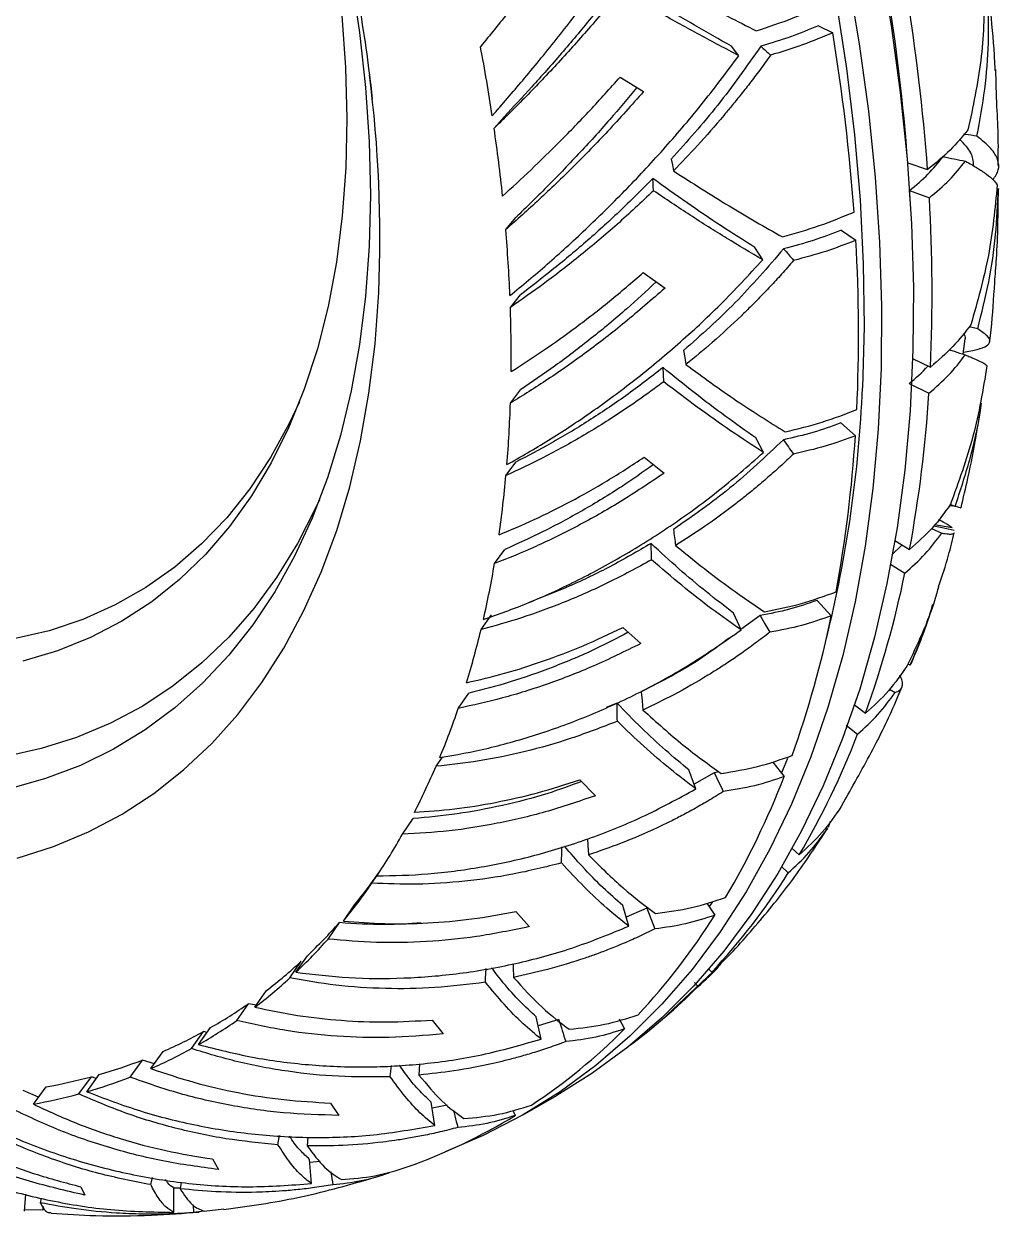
# Model space of a CAD drawing. Header units: millimetres. Extents: x 0 to 597, y 0 to 420.
# Drawn here: x 219.91 to 226.61, y 73.94 to 82.13 of the extents above; entities that cross this region are included whole.
import ezdxf

# ---------------------------------------------------------------- set-up
doc = ezdxf.new("R2010")
doc.units = ezdxf.units.MM

msp = doc.modelspace()

# ---------------------------------------------------------------- linework, layer by layer
at = {"color": 7, "linetype": 'Continuous', "lineweight": 25}
for p, q in [((225.3672, 82.1167), (225.4653, 82.0676)), ((224.8212, 81.9108), (224.7694, 81.9757)), ((224.0048, 81.7635), (224.1661, 81.6645)), ((226.5819, 81.809), (226.5808, 81.833)), ((226.5824, 81.809), (226.5831, 81.8169)), ((226.5831, 81.8169), (226.5881, 81.6277)), ((226.5881, 81.6277), (226.5905, 81.5893)), ((223.1265, 81.4975), (223.1969, 81.577)), ((223.1391, 81.4122), (223.2095, 81.4922)), ((225.9815, 81.1742), (226.1172, 81.1282)), ((225.997, 80.9238), (225.9938, 80.9834)), ((225.9938, 80.9834), (226.1296, 80.9346)), ((226.6049, 80.998), (226.6022, 80.9868)), ((223.2189, 80.7158), (223.2888, 80.7998)), ((225.5239, 80.7122), (225.6244, 80.6429)), ((224.9853, 80.5087), (224.9313, 80.592)), ((224.1636, 80.4202), (224.3133, 80.3145)), ((223.2506, 80.1815), (223.3203, 80.2686)), ((226.4616, 80.0343), (226.4029, 80.0487)), ((226.3629, 79.8599), (226.3764, 79.9646)), ((226.0148, 79.8301), (226.1367, 79.7716)), ((225.9906, 79.6587), (226.1265, 79.5909)), ((223.2513, 79.5242), (223.3209, 79.6152)), ((226.4853, 79.5102), (226.4875, 79.5242)), ((225.5208, 79.3875), (225.6212, 79.2992)), ((224.9902, 79.1849), (224.9362, 79.2854)), ((224.17, 79.1515), (224.3066, 79.042)), ((223.2205, 79.0259), (223.2903, 79.1198)), ((226.3073, 78.8145), (226.2777, 78.8248)), ((226.1445, 78.6613), (226.2143, 78.6312)), ((226.2861, 78.6661), (226.1658, 78.6872)), ((225.8934, 78.5809), (225.9937, 78.5188)), ((223.1419, 78.4207), (223.2122, 78.518)), ((225.8721, 78.4823), (225.9431, 78.5502)), ((225.8627, 78.4174), (225.9612, 78.3544)), ((225.3579, 78.1685), (225.4559, 78.0627)), ((223.0492, 77.9681), (223.1201, 78.0681)), ((224.8359, 77.965), (224.7839, 78.0816)), ((224.9666, 78.0643), (224.8344, 77.9684)), ((224.024, 77.9821), (224.1461, 77.8717)), ((226.0044, 77.739), (225.9968, 77.7224)), ((225.9968, 77.7224), (225.9806, 77.7297)), ((222.893, 77.4266), (222.9648, 77.5298)), ((225.8563, 77.5575), (225.8949, 77.5365)), ((223.9844, 77.4621), (223.9093, 77.4322)), ((225.6162, 77.4513), (225.6913, 77.3939)), ((225.5573, 77.3116), (225.637, 77.2491)), ((222.7403, 77.0285), (222.7836, 77.0915)), ((224.5253, 76.8729), (224.4774, 77.0038)), ((225.0527, 77.0602), (225.1317, 76.9574)), ((223.7282, 76.9348), (223.835, 76.8265)), ((224.6515, 76.9844), (224.5134, 76.9056)), ((224.6842, 76.9905), (224.6515, 76.9844)), ((225.5551, 76.812), (225.5243, 76.7532)), ((222.5095, 76.5614), (222.5834, 76.6696)), ((225.4244, 76.5928), (225.4315, 76.6038)), ((225.1873, 76.4629), (225.2352, 76.4191)), ((222.2996, 76.2255), (222.3334, 76.2752)), ((225.1144, 76.3396), (225.1602, 76.2967)), ((222.1031, 75.9643), (222.1795, 76.0759)), ((223.2886, 76.03), (223.3793, 75.9267)), ((224.0645, 75.9298), (224.0226, 76.073)), ((224.1874, 76.0535), (224.0463, 75.9922)), ((224.6009, 76.089), (224.6549, 76.005)), ((224.6397, 76.0971), (224.6175, 76.0643)), ((221.9986, 75.8418), (222.0756, 75.9542)), ((221.7775, 75.6137), (221.8557, 75.7274)), ((224.7805, 75.7588), (224.6343, 75.6132)), ((221.7357, 75.5748), (221.8142, 75.6887)), ((224.2878, 75.2827), (224.6831, 75.6543)), ((224.6139, 75.6353), (224.6343, 75.6132)), ((224.5161, 75.542), (224.54, 75.5156)), ((221.496, 75.3737), (221.5759, 75.4888)), ((221.3705, 75.2819), (221.4511, 75.3976)), ((221.5059, 75.3879), (221.4511, 75.3976)), ((222.7135, 75.2853), (222.7879, 75.1898)), ((223.4625, 75.1541), (223.4285, 75.3074)), ((223.5833, 75.2896), (223.4422, 75.2455)), ((223.9972, 75.2943), (224.0347, 75.2239)), ((221.0597, 75.0889), (221.1421, 75.2056)), ((221.1086, 75.1163), (221.1908, 75.2329)), ((221.167, 75.1992), (221.1421, 75.2056)), ((220.7814, 74.9519), (220.8655, 75.0694)), ((220.6374, 74.8926), (220.7222, 75.0105)), ((220.8052, 74.9851), (220.7222, 75.0105)), ((222.6255, 74.9837), (222.6227, 74.9075)), ((220.2847, 74.7773), (220.3716, 74.8959)), ((220.3398, 74.7927), (220.4264, 74.9112)), ((220.4057, 74.8828), (220.3716, 74.8959)), ((220.009, 74.755), (219.9031, 74.8006)), ((219.9732, 74.7071), (220.062, 74.8261)), ((222.0143, 74.7151), (222.0723, 74.6301)), ((222.731, 74.5608), (222.7066, 74.7219)), ((223.3508, 74.6414), (223.5693, 74.7675)), ((222.8164, 74.7006), (222.713, 74.6797)), ((223.2677, 74.6652), (223.2833, 74.6292)), ((221.6539, 74.4287), (221.6636, 74.4915)), ((221.86, 74.4807), (221.8544, 74.4201)), ((221.2046, 74.3306), (221.2464, 74.2585)), ((221.8842, 74.1615), (221.8708, 74.3278)), ((221.9428, 74.3127), (221.8726, 74.3056)), ((220.3, 74.1393), (220.3263, 74.0824)), ((220.7803, 74.1541), (220.7907, 74.2029)), ((220.9884, 74.1715), (220.9814, 74.1257)), ((219.9126, 73.9721), (219.9212, 74.0895)), ((220.0277, 74.0621), (220.0207, 74.03)), ((220.9386, 73.964), (220.9376, 74.1329)), ((220.9822, 74.1305), (220.9376, 74.1301)), ((220.0373, 73.9791), (219.9133, 73.982)), ((220.0375, 74.0074), (220.0373, 73.9791)), ((221.0701, 74.0151), (221.0742, 73.9623)), ((221.1465, 73.9725), (221.0742, 73.9623)), ((221.1468, 73.9723), (221.2811, 73.9872))]:
    msp.add_line(p, q, dxfattribs=at)
at = {"color": 7, "linetype": 'Continuous', "lineweight": 25, "flags": 128}
for points in [[(225.7876, 82.5838), (225.8669, 82.1174), (225.9298, 81.6567), (225.9764, 81.2027), (226.0064, 80.7562), (226.0198, 80.3182), (226.0166, 79.8895), (225.9968, 79.471), (225.9604, 79.0635), (225.9075, 78.6679), (225.8383, 78.2848), (225.7528, 77.9151), (225.6512, 77.5595), (225.5337, 77.2187), (225.4006, 76.8934), (225.2521, 76.5842), (225.0886, 76.2917), (224.9102, 76.0166), (224.7175, 75.7593), (224.5107, 75.5204), (224.2903, 75.3004), (224.0567, 75.0997), (223.8105, 74.9186), (223.5693, 74.7675)], [(222.1567, 82.4562), (222.2143, 82.0705), (222.2556, 81.6911), (222.2804, 81.3192), (222.2887, 80.9558), (222.2805, 80.6019), (222.2557, 80.2586), (222.2145, 79.9268), (222.157, 79.6075), (222.0833, 79.3016), (221.9937, 79.0098), (221.8883, 78.7332), (221.7675, 78.4724), (221.6317, 78.2282), (221.4812, 78.0012), (221.3165, 77.7922), (221.1379, 77.6017), (220.9461, 77.4302), (220.7416, 77.2783), (220.5249, 77.1464), (220.2966, 77.0348), (220.0575, 76.9438), (219.8082, 76.8738)], [(225.5691, 82.4577), (225.6484, 81.9913), (225.7113, 81.5306), (225.7579, 81.0765), (225.7879, 80.6301), (225.8013, 80.1921), (225.7981, 79.7634), (225.7783, 79.3449), (225.7419, 78.9374), (225.689, 78.5417), (225.6198, 78.1587), (225.5343, 77.789), (225.4327, 77.4334), (225.3152, 77.0926), (225.1821, 76.7672), (225.0336, 76.458), (224.8701, 76.1656), (224.6917, 75.8905), (224.499, 75.6332), (224.2922, 75.3943), (224.0718, 75.1743), (223.8383, 74.9735), (223.592, 74.7925), (223.3335, 74.6314), (223.0632, 74.4908), (222.8038, 74.3793)], [(225.4896, 82.2819), (225.5608, 81.8215), (225.6157, 81.3671), (225.6541, 80.9199), (225.6759, 80.4807), (225.6812, 80.0503), (225.6698, 79.6297)], [(222.0926, 82.1869), (222.1185, 81.8289), (222.1278, 81.4793), (222.1203, 81.1394), (222.0961, 80.8102), (222.0553, 80.4926), (221.998, 80.1878), (221.9244, 79.8966), (221.8347, 79.62), (221.7291, 79.3589), (221.6082, 79.114), (221.4721, 78.8862), (221.3213, 78.6761), (221.1564, 78.4844), (220.9778, 78.3118), (220.7861, 78.1587), (220.5819, 78.0257), (220.3658, 77.9131), (220.1385, 77.8214), (219.9008, 77.7508)], [(224.3567, 81.2007), (224.364, 81.1601), (224.3713, 81.1194)], [(219.861, 76.3962), (220.1122, 76.4768), (220.3529, 76.5781), (220.5825, 76.6999), (220.8004, 76.8419), (221.0059, 77.0038), (221.1986, 77.185), (221.3778, 77.3851), (221.5431, 77.6036), (221.6942, 77.8398), (221.8304, 78.0932), (221.9516, 78.363), (222.0573, 78.6485), (222.1473, 78.949), (222.2214, 79.2636), (222.2793, 79.5914), (222.3209, 79.9317), (222.346, 80.2835), (222.346, 80.2835)], [(224.4408, 79.8848), (224.4485, 79.8364), (224.4563, 79.7881)], [(224.3047, 79.6701), (224.3022, 79.7193), (224.2997, 79.7684)], [(221.8018, 79.5326), (221.7318, 79.3841), (221.6031, 79.1502), (221.4595, 78.9339), (221.3015, 78.7357), (221.1296, 78.5564), (220.9443, 78.3965), (220.7462, 78.2564), (220.5359, 78.1368), (220.3142, 78.0379), (220.0817, 77.96), (219.8392, 77.9035)], [(221.9392, 78.8599), (221.9151, 78.8074), (221.7872, 78.5584), (221.6446, 78.3264), (221.4875, 78.1121), (221.3164, 77.9159), (221.1319, 77.7386), (220.9345, 77.5805), (220.7247, 77.4422), (220.5032, 77.3241), (220.2705, 77.2265), (220.0274, 77.1497), (219.7745, 77.0939)], [(226.1606, 78.6805), (226.2183, 78.6681), (226.301, 78.6502)], [(224.9666, 78.0643), (225, 78.0069), (225.0334, 77.9495)], [(224.1495, 77.5392), (224.1555, 77.4772), (224.1616, 77.4152)], [(225.1539, 77.0821), (225.1314, 77.0267), (225.1133, 76.9834)], [(223.7813, 76.5292), (223.7837, 76.4875), (223.7876, 76.4198)], [(224.1874, 76.0535), (224.2154, 75.9823), (224.2435, 75.9111)], [(223.2701, 75.671), (223.2704, 75.6511), (223.2713, 75.5785)]]:
    msp.add_lwpolyline(points, dxfattribs=at)
at = {"color": 7, "linetype": 'Continuous', "lineweight": 25}
for centre, radius, start, end in [((212.582, 80.194), 13.4354, 4.184, 9.39814), ((212.5261, 80.134), 13.6275, 4.18374, 9.39827), ((212.0208, 79.8423), 13.6275, 4.18374, 9.39827), ((210.3684, 79.5644), 12.9037, 8.61591, 10.75402), ((213.5712, 80.6598), 8.7829, 357.54429, 7.31673), ((211.2644, 79.6968), 11.998, 5.97592, 8.22034), ((214.8995, 80.2854), 11.2489, 357.38204, 3.30817), ((212.4186, 79.8057), 10.8386, 2.41555, 4.81666), ((214.3942, 79.9937), 11.2489, 357.38204, 3.30817), ((213.3304, 79.8407), 9.926, 359.42117, 1.96733), ((217.1584, 79.9769), 8.5185, 345.96628, 357.6646), ((217.126, 80.1609), 9.0186, 349.50852, 356.37591), ((214.4629, 79.8161), 8.7932, 355.3363, 358.09788), ((216.6207, 79.8692), 9.0186, 349.50852, 356.37591), ((215.2869, 79.745), 7.9661, 351.87283, 354.82129), ((216.2669, 79.5918), 6.974, 347.11006, 350.33279), ((219.0023, 79.7918), 7.1058, 340.27865, 348.32942), ((218.497, 79.5001), 7.1058, 340.27865, 348.32942), ((216.9433, 79.4333), 6.2793, 343.05087, 346.50584), ((217.6956, 79.1919), 5.489, 337.46038, 341.23965), ((220.3984, 79.2727), 5.6158, 329.46031, 338.87951), ((218.1884, 78.9843), 4.9543, 332.70175, 336.74865), ((219.8931, 78.981), 5.6158, 329.46031, 338.87951), ((218.6872, 78.716), 4.3877, 326.19974, 330.58939), ((219.0807, 78.6089), 4.0023, 320.73788, 324.77375), ((221.2704, 78.7453), 4.5963, 317.04321, 327.80945), ((218.9781, 78.5185), 4.0361, 320.74005, 325.38159), ((219.3195, 78.4059), 3.6888, 313.43684, 318.34512), ((220.7651, 78.4536), 4.5963, 317.04321, 327.80945), ((219.2257, 78.3085), 3.7113, 313.43878, 318.34586), ((219.4349, 78.2829), 3.5201, 307.4619, 312.52623), ((219.342, 78.1848), 3.5415, 307.46175, 312.525), ((221.6448, 78.3976), 4.0851, 306.41425, 315.1303), ((219.4931, 78.2054), 3.4232, 299.73145, 304.88959), ((219.4, 78.1079), 3.4451, 299.73356, 304.88876), ((219.4885, 78.2155), 3.4342, 293.63806, 298.78428), ((221.162, 78.0807), 4.0514, 303.44649, 315.15853), ((219.3996, 78.1096), 3.4468, 293.63375, 298.79126), ((219.4424, 78.3325), 3.56, 286.04713, 291.07058), ((219.3942, 78.5081), 3.7421, 280.27875, 285.13982), ((219.3504, 78.2332), 3.5799, 286.0448, 291.06949), ((219.3023, 78.4082), 3.7614, 280.27498, 285.13936), ((221.2117, 78.0175), 3.9714, 289.57397, 301.4422)]:
    msp.add_arc(centre, radius, start, end, dxfattribs=at)
for points, knots in [([(220.5535, 86.6901), (220.6231, 86.5675), (220.7212, 86.3945), (220.8595, 86.1347), (220.975, 85.91), (221.1073, 85.6398), (221.24, 85.3541), (221.3717, 85.053), (221.4998, 84.7413), (221.6222, 84.4216), (221.7376, 84.0963), (221.8448, 83.7673), (221.9431, 83.4365), (222.0317, 83.1053), (222.1102, 82.775), (222.1782, 82.447), (222.2351, 82.1225), (222.2755, 81.8443), (222.2946, 81.6758), (222.3018, 81.6121)], [0, 0, 0, 0, 0.073984, 0.104343, 0.154675, 0.206957, 0.263032, 0.321517, 0.381839, 0.443546, 0.506309, 0.569886, 0.634085, 0.698759, 0.763791, 0.829088, 0.89457, 0.960167, 1, 1, 1, 1]), ([(223.1393, 81.5124), (223.2085, 81.5924), (223.3516, 81.7578), (223.5788, 82.0362), (223.8128, 82.3376), (224.0464, 82.6581), (224.2788, 82.9985), (224.4262, 83.2407), (224.5011, 83.3638)], [0, 0, 0, 0, 0.1580015, 0.3266268, 0.494357, 0.6600586, 0.8273437, 1, 1, 1, 1]), ([(223.8678, 83.0658), (223.7964, 82.9629), (223.6564, 82.7613), (223.4467, 82.4797), (223.2419, 82.2147), (223.111, 82.053), (223.0455, 81.9721)], [0, 0, 0, 0, 0.2553164, 0.5002954, 0.7501591, 1, 1, 1, 1]), ([(224.1325, 82.5133), (224.2709, 82.4361), (224.5477, 82.2814), (224.8096, 82.1477), (224.9406, 82.0808)], [0, 0, 0, 0, 0.4995731, 1, 1, 1, 1]), ([(224.0088, 82.4286), (223.9409, 82.3412), (223.8052, 82.1667), (223.6, 81.9234), (223.3994, 81.6962), (223.2719, 81.5592), (223.2095, 81.4922)], [0, 0, 0, 0, 0.25045, 0.500004, 0.755258, 1, 1, 1, 1]), ([(224.7694, 81.9757), (224.6857, 82.0232), (224.5199, 82.1175), (224.2646, 82.2687), (224.0937, 82.3755), (224.0088, 82.4286)], [0, 0, 0, 0, 0.3390178, 0.6719937, 1, 1, 1, 1]), ([(224.0106, 82.3599), (223.9366, 82.2707), (223.7889, 82.0927), (223.5655, 81.8457), (223.3469, 81.6162), (223.2074, 81.4793), (223.1391, 81.4122)], [0, 0, 0, 0, 0.25064, 0.500169, 0.755314, 1, 1, 1, 1]), ([(224.8212, 81.9108), (224.7319, 81.9577), (224.555, 82.0507), (224.283, 82.2007), (224.1009, 82.3071), (224.0106, 82.3599)], [0, 0, 0, 0, 0.3393796, 0.672332, 1, 1, 1, 1]), ([(226.5106, 82.3545), (226.5062, 82.1951), (226.4974, 81.8762), (226.4292, 81.5599), (226.395, 81.4016)], [0, 0, 0, 0, 0.499578, 1, 1, 1, 1]), ([(224.9406, 82.0808), (225.0261, 82.1095), (225.1977, 82.1672), (225.3527, 82.2359), (225.4306, 82.2703)], [0, 0, 0, 0, 0.498251, 1, 1, 1, 1]), ([(226.4567, 81.3581), (226.4762, 81.4655), (226.5149, 81.6783), (226.5401, 81.9971), (226.5361, 82.2067), (226.5341, 82.3107)], [0, 0, 0, 0, 0.3393787, 0.672332, 1, 1, 1, 1]), ([(226.5808, 81.833), (226.5796, 81.8604), (226.5737, 81.999), (226.5586, 82.1407), (226.5464, 82.2542)], [0, 0, 0, 0, 0.197899, 1, 1, 1, 1]), ([(225.3672, 82.1167), (225.3044, 82.0905), (225.1788, 82.0381), (225.0407, 81.9963), (224.9717, 81.9754)], [0, 0, 0, 0, 0.49999, 1, 1, 1, 1]), ([(225.4653, 82.0676), (225.3975, 82.0392), (225.2619, 81.9824), (225.1129, 81.937), (225.0385, 81.9143)], [0, 0, 0, 0, 0.500386, 1, 1, 1, 1]), ([(224.9717, 81.9754), (224.8748, 81.838), (224.6809, 81.5632), (224.4648, 81.3215), (224.3567, 81.2007)], [0, 0, 0, 0, 0.499985, 1, 1, 1, 1]), ([(224.9717, 81.9754), (224.9828, 81.9652), (225.0051, 81.9448), (225.0274, 81.9244), (225.0385, 81.9143)], [0, 0, 0, 0, 0.500026, 1, 1, 1, 1]), ([(223.2476, 80.2625), (223.3322, 80.3324), (223.5019, 80.4725), (223.7673, 80.7142), (224.0348, 80.9769), (224.3014, 81.2624), (224.5667, 81.5712), (224.7354, 81.7964), (224.8212, 81.9108)], [0, 0, 0, 0, 0.166044, 0.333061, 0.499188, 0.663302, 0.828996, 1, 1, 1, 1]), ([(225.0385, 81.9143), (225.0138, 81.8799), (224.9664, 81.814), (224.8964, 81.7216), (224.8315, 81.6389), (224.7722, 81.5656), (224.6754, 81.4495), (224.5435, 81.2988), (224.4264, 81.1769), (224.3713, 81.1194)], [0, 0, 0, 0, 0.120096, 0.230134, 0.330173, 0.420249, 0.500397, 0.764728, 1, 1, 1, 1]), ([(223.1972, 80.9459), (223.262, 81.0053), (223.3914, 81.124), (223.5936, 81.3223), (223.7986, 81.5337), (223.936, 81.6869), (224.0048, 81.7635)], [0, 0, 0, 0, 0.249918, 0.49982, 0.749981, 1, 1, 1, 1]), ([(224.1205, 81.6925), (224.0585, 81.6183), (223.9241, 81.4573), (223.7156, 81.2294), (223.498, 81.0031), (223.3585, 80.8676), (223.2888, 80.7998)], [0, 0, 0, 0, 0.21922, 0.475957, 0.737982, 1, 1, 1, 1]), ([(224.1661, 81.6645), (224.0842, 81.5723), (223.9237, 81.3917), (223.6827, 81.1454), (223.4467, 80.9179), (223.2948, 80.7831), (223.2189, 80.7158)], [0, 0, 0, 0, 0.255322, 0.500303, 0.75016, 1, 1, 1, 1]), ([(226.6025, 81.1558), (226.6034, 81.227), (226.6052, 81.3694), (226.5966, 81.516), (226.5923, 81.5893)], [0, 0, 0, 0, 0.499913, 1, 1, 1, 1]), ([(226.395, 81.4016), (226.3564, 81.3544), (226.279, 81.2595), (226.1713, 81.1721), (226.1172, 81.1282)], [0, 0, 0, 0, 0.498249, 1, 1, 1, 1]), ([(226.4567, 81.3581), (226.43, 81.3618), (226.4003, 81.3659), (226.3705, 81.37), (226.3675, 81.3704)], [0, 0, 0, 0, 0.897152, 1, 1, 1, 1]), ([(226.5672, 81.0583), (226.5819, 81.0806), (226.6117, 81.1259), (226.6041, 81.1969), (226.5597, 81.273), (226.4914, 81.3295), (226.4567, 81.3581)], [0, 0, 0, 0, 0.240777, 0.489577, 0.740758, 1, 1, 1, 1]), ([(226.4319, 81.1531), (226.4321, 81.1692), (226.4327, 81.2124), (226.4017, 81.2726), (226.3545, 81.3198), (226.3377, 81.3366)], [0, 0, 0, 0, 0.2780677, 0.7437737, 1, 1, 1, 1]), ([(225.9938, 80.9834), (226.0375, 81.0202), (226.1249, 81.0939), (226.1909, 81.1759), (226.2239, 81.2168)], [0, 0, 0, 0, 0.499991, 1, 1, 1, 1]), ([(226.1296, 80.9346), (226.1769, 80.9743), (226.2713, 81.0537), (226.3426, 81.1418), (226.3782, 81.1858)], [0, 0, 0, 0, 0.500356, 1, 1, 1, 1]), ([(226.2239, 81.2168), (226.2496, 81.2116), (226.301, 81.2013), (226.3524, 81.191), (226.3782, 81.1858)], [0, 0, 0, 0, 0.499975, 1, 1, 1, 1]), ([(226.3782, 81.1858), (226.3921, 81.178), (226.4188, 81.1631), (226.4526, 81.1429), (226.4807, 81.1253), (226.5035, 81.11), (226.5366, 81.0864), (226.5724, 81.0567), (226.5882, 81.0339), (226.5956, 81.0232)], [0, 0, 0, 0, 0.120096, 0.23014, 0.33017, 0.420238, 0.500393, 0.764718, 1, 1, 1, 1]), ([(224.3713, 81.1194), (224.4999, 81.0369), (224.7575, 80.8718), (224.9989, 80.7342), (225.1197, 80.6654)], [0, 0, 0, 0, 0.499578, 1, 1, 1, 1]), ([(224.2297, 81.0667), (224.1526, 80.9894), (223.9987, 80.8352), (223.7658, 80.626), (223.5376, 80.4347), (223.3917, 80.3232), (223.3203, 80.2686)], [0, 0, 0, 0, 0.250446, 0.499999, 0.755256, 1, 1, 1, 1]), ([(224.9313, 80.592), (224.8545, 80.6409), (224.7023, 80.7378), (224.4667, 80.8965), (224.3083, 81.0102), (224.2297, 81.0667)], [0, 0, 0, 0, 0.339011, 0.671992, 1, 1, 1, 1]), ([(224.2339, 80.9828), (224.2332, 80.9968), (224.2318, 81.0248), (224.2304, 81.0527), (224.2297, 81.0667)], [0, 0, 0, 0, 0.500028, 1, 1, 1, 1]), ([(226.5956, 81.0232), (226.5804, 80.8609), (226.5499, 80.5362), (226.4594, 80.2205), (226.4142, 80.0626)], [0, 0, 0, 0, 0.499572, 1, 1, 1, 1]), ([(224.2339, 80.9828), (224.1506, 80.9044), (223.9844, 80.7478), (223.7328, 80.5369), (223.4861, 80.3452), (223.328, 80.2353), (223.2506, 80.1815)], [0, 0, 0, 0, 0.2506359, 0.5001707, 0.755311, 1, 1, 1, 1]), ([(224.9853, 80.5087), (224.9029, 80.5573), (224.7397, 80.6535), (224.4874, 80.8121), (224.318, 80.9262), (224.2339, 80.9828)], [0, 0, 0, 0, 0.3393787, 0.672332, 1, 1, 1, 1]), ([(226.4616, 80.0343), (226.4887, 80.1418), (226.5422, 80.3548), (226.5894, 80.6775), (226.5997, 80.8917), (226.6049, 80.998)], [0, 0, 0, 0, 0.3393787, 0.6723334, 1, 1, 1, 1]), ([(226.5785, 80.3516), (226.583, 80.4061), (226.6003, 80.6132), (226.6024, 80.8282), (226.604, 80.9868)], [0, 0, 0, 0, 0.262933, 1, 1, 1, 1]), ([(225.1197, 80.6654), (225.2057, 80.69), (225.3783, 80.7395), (225.5339, 80.8041), (225.6119, 80.8365)], [0, 0, 0, 0, 0.498249, 1, 1, 1, 1]), ([(225.5239, 80.7122), (225.4611, 80.6875), (225.3355, 80.6382), (225.1973, 80.6023), (225.1283, 80.5843)], [0, 0, 0, 0, 0.499991, 1, 1, 1, 1]), ([(225.6244, 80.6429), (225.5565, 80.6161), (225.4208, 80.5627), (225.2717, 80.5236), (225.1972, 80.5041)], [0, 0, 0, 0, 0.500387, 1, 1, 1, 1]), ([(225.1283, 80.5843), (225.0193, 80.4576), (224.8013, 80.2042), (224.5609, 79.9913), (224.4408, 79.8848)], [0, 0, 0, 0, 0.499987, 1, 1, 1, 1]), ([(225.1283, 80.5843), (225.1398, 80.571), (225.1627, 80.5442), (225.1857, 80.5175), (225.1972, 80.5041)], [0, 0, 0, 0, 0.5000088, 1, 1, 1, 1]), ([(223.227, 79.1011), (223.3217, 79.155), (223.5116, 79.263), (223.8078, 79.4593), (224.1061, 79.6795), (224.4034, 79.9262), (224.6998, 80.1993), (224.8891, 80.4045), (224.9853, 80.5087)], [0, 0, 0, 0, 0.166045, 0.333057, 0.499187, 0.663305, 0.828994, 1, 1, 1, 1]), ([(225.1972, 80.5041), (225.1696, 80.4723), (225.1166, 80.4113), (225.0385, 80.3265), (224.9662, 80.251), (224.9002, 80.1845), (224.7929, 80.0797), (224.6466, 79.945), (224.5172, 79.8383), (224.4563, 79.7881)], [0, 0, 0, 0, 0.120096, 0.23014, 0.33017, 0.420238, 0.500392, 0.764727, 1, 1, 1, 1]), ([(223.256, 79.7404), (223.329, 79.7874), (223.475, 79.8812), (223.7022, 80.044), (223.9324, 80.2215), (224.0865, 80.3539), (224.1636, 80.4202)], [0, 0, 0, 0, 0.249919, 0.499818, 0.749984, 1, 1, 1, 1]), ([(224.3133, 80.3145), (224.2216, 80.2342), (224.0418, 80.0769), (223.7721, 79.8696), (223.5075, 79.6828), (223.3367, 79.5771), (223.2513, 79.5242)], [0, 0, 0, 0, 0.255319, 0.500303, 0.75016, 1, 1, 1, 1]), ([(224.2533, 80.3568), (224.186, 80.2943), (224.0369, 80.1559), (223.8041, 79.9648), (223.5583, 79.7772), (223.4001, 79.6692), (223.3209, 79.6152)], [0, 0, 0, 0, 0.213032, 0.471799, 0.7359, 1, 1, 1, 1]), ([(226.5438, 79.9481), (226.5472, 79.9744), (226.5641, 80.1057), (226.5721, 80.2424), (226.5785, 80.3516)], [0, 0, 0, 0, 0.201091, 1, 1, 1, 1]), ([(226.4142, 80.0626), (226.3756, 80.0114), (226.2983, 79.9088), (226.1907, 79.8175), (226.1367, 79.7716)], [0, 0, 0, 0, 0.498249, 1, 1, 1, 1]), ([(226.3646, 79.873), (226.3979, 79.8792), (226.4688, 79.8924), (226.5283, 79.9162), (226.5519, 79.9461), (226.5353, 79.9831), (226.4864, 80.0171), (226.4616, 80.0343)], [0, 0, 0, 0, 0.1803181, 0.3844913, 0.5861929, 0.7898291, 1, 1, 1, 1]), ([(226.3762, 79.9646), (226.3765, 79.965), (226.3828, 79.9758), (226.3736, 79.9892), (226.3647, 80.002)], [0, 0, 0, 0, 0.03778, 1, 1, 1, 1]), ([(226.2672, 79.8903), (226.2779, 79.8869), (226.3143, 79.8753), (226.3507, 79.8638), (226.3764, 79.8556)], [0, 0, 0, 0, 0.293698, 1, 1, 1, 1]), ([(224.4563, 79.7881), (224.5741, 79.7027), (224.81, 79.5318), (225.0291, 79.3949), (225.1388, 79.3263)], [0, 0, 0, 0, 0.499572, 1, 1, 1, 1]), ([(226.1265, 79.5909), (226.1739, 79.6322), (226.2686, 79.7147), (226.3405, 79.8086), (226.3764, 79.8556)], [0, 0, 0, 0, 0.500356, 1, 1, 1, 1]), ([(226.3764, 79.8556), (226.3876, 79.8507), (226.4089, 79.8414), (226.4351, 79.8299), (226.4562, 79.8204), (226.4728, 79.8127), (226.496, 79.8016), (226.5186, 79.7896), (226.5231, 79.7833), (226.5253, 79.7803)], [0, 0, 0, 0, 0.120104, 0.230141, 0.330173, 0.420243, 0.500402, 0.76472, 1, 1, 1, 1]), ([(224.2997, 79.7684), (224.2141, 79.7023), (224.0434, 79.5705), (223.7852, 79.3982), (223.532, 79.2454), (223.3698, 79.1611), (223.2903, 79.1198)], [0, 0, 0, 0, 0.250448, 0.499999, 0.755249, 1, 1, 1, 1]), ([(224.9362, 79.2854), (224.8668, 79.3342), (224.7293, 79.4309), (224.5154, 79.5925), (224.3712, 79.7101), (224.2997, 79.7684)], [0, 0, 0, 0, 0.339019, 0.671997, 1, 1, 1, 1]), ([(225.9906, 79.6587), (226.0362, 79.6961), (226.083, 79.7346), (226.1189, 79.7786), (226.1198, 79.7797)], [0, 0, 0, 0, 0.973949, 1, 1, 1, 1]), ([(226.5253, 79.7803), (226.4982, 79.6176), (226.444, 79.292), (226.3301, 78.9813), (226.2731, 78.8258)], [0, 0, 0, 0, 0.499569, 1, 1, 1, 1]), ([(224.3047, 79.6701), (224.2128, 79.6034), (224.0295, 79.4702), (223.7523, 79.2982), (223.4805, 79.1471), (223.3059, 79.0657), (223.2205, 79.0259)], [0, 0, 0, 0, 0.2506349, 0.5001694, 0.7553093, 1, 1, 1, 1]), ([(224.9902, 79.1849), (224.9153, 79.2336), (224.7671, 79.3301), (224.5367, 79.4925), (224.3816, 79.6112), (224.3047, 79.6701)], [0, 0, 0, 0, 0.3393787, 0.6723334, 1, 1, 1, 1]), ([(225.1388, 79.3263), (225.2249, 79.3471), (225.3976, 79.3888), (225.5533, 79.4495), (225.6314, 79.4799)], [0, 0, 0, 0, 0.498249, 1, 1, 1, 1]), ([(226.3073, 78.8145), (226.342, 78.9206), (226.4107, 79.131), (226.4669, 79.3696), (226.4842, 79.5012), (226.4872, 79.5242)], [0, 0, 0, 0, 0.456751, 0.904846, 1, 1, 1, 1]), ([(225.5208, 79.3875), (225.4582, 79.3643), (225.3328, 79.3178), (225.1953, 79.2874), (225.1266, 79.2721)], [0, 0, 0, 0, 0.499991, 1, 1, 1, 1]), ([(226.3472, 78.8036), (226.3632, 78.872), (226.4023, 79.0388), (226.445, 79.2495), (226.4672, 79.3946), (226.4737, 79.4371)], [0, 0, 0, 0, 0.328992, 0.803224, 1, 1, 1, 1]), ([(225.6212, 79.2992), (225.5535, 79.274), (225.4182, 79.2237), (225.2697, 79.1905), (225.1955, 79.1739)], [0, 0, 0, 0, 0.500387, 1, 1, 1, 1]), ([(225.1266, 79.2721), (225.0061, 79.1577), (224.7652, 78.9289), (224.5025, 78.7472), (224.3712, 78.6563)], [0, 0, 0, 0, 0.499985, 1, 1, 1, 1]), ([(225.1266, 79.2721), (225.1381, 79.2557), (225.161, 79.223), (225.184, 79.1902), (225.1955, 79.1739)], [0, 0, 0, 0, 0.500009, 1, 1, 1, 1]), ([(223.0652, 78.036), (223.1686, 78.0731), (223.3761, 78.1474), (223.6994, 78.2959), (224.0253, 78.4707), (224.3506, 78.6754), (224.6754, 78.9095), (224.8842, 79.0921), (224.9902, 79.1849)], [0, 0, 0, 0, 0.16604, 0.333057, 0.499185, 0.663301, 0.828992, 1, 1, 1, 1]), ([(223.173, 78.6188), (223.2533, 78.6526), (223.4138, 78.7201), (223.6633, 78.8453), (223.916, 78.9865), (224.0854, 79.0965), (224.17, 79.1515)], [0, 0, 0, 0, 0.249923, 0.499819, 0.749992, 1, 1, 1, 1]), ([(225.1955, 79.1739), (225.1651, 79.145), (225.1067, 79.0897), (225.0209, 79.0135), (224.9418, 78.9461), (224.8695, 78.8872), (224.7522, 78.795), (224.5927, 78.6778), (224.4521, 78.5877), (224.3859, 78.5453)], [0, 0, 0, 0, 0.120104, 0.230141, 0.330173, 0.420242, 0.500402, 0.764729, 1, 1, 1, 1]), ([(224.2332, 79.1008), (224.1615, 79.05), (223.9995, 78.9352), (223.7455, 78.7828), (223.4745, 78.6363), (223.2997, 78.5575), (223.2122, 78.518)], [0, 0, 0, 0, 0.207021, 0.467764, 0.733883, 1, 1, 1, 1]), ([(224.3066, 79.042), (224.2059, 78.9746), (224.0087, 78.8427), (223.713, 78.677), (223.423, 78.5334), (223.2356, 78.4582), (223.1419, 78.4207)], [0, 0, 0, 0, 0.25532, 0.500296, 0.750156, 1, 1, 1, 1]), ([(226.2731, 78.8258), (226.2342, 78.7711), (226.156, 78.6613), (226.048, 78.5664), (225.9937, 78.5188)], [0, 0, 0, 0, 0.498249, 1, 1, 1, 1]), ([(226.2737, 78.8205), (226.2757, 78.8202), (226.2887, 78.8183), (226.2954, 78.8172), (226.2913, 78.8188), (226.2912, 78.8188)], [0, 0, 0, 0, 0.153727, 0.989621, 1, 1, 1, 1]), ([(226.3429, 78.8046), (226.3442, 78.8041), (226.3494, 78.8018), (226.3255, 78.809), (226.3073, 78.8145)], [0, 0, 0, 0, 0.23576, 1, 1, 1, 1]), ([(226.2861, 78.6661), (226.2722, 78.6771), (226.2518, 78.6935), (226.2071, 78.7151), (226.1928, 78.7221)], [0, 0, 0, 0, 0.678187, 1, 1, 1, 1]), ([(224.3712, 78.6563), (224.3737, 78.6378), (224.3786, 78.6008), (224.3835, 78.5638), (224.3859, 78.5453)], [0, 0, 0, 0, 0.500025, 1, 1, 1, 1]), ([(224.2174, 78.559), (224.1243, 78.5051), (223.9384, 78.3973), (223.6582, 78.2631), (223.4756, 78.1919), (223.3837, 78.1561)], [0, 0, 0, 0, 0.33281, 0.664419, 1, 1, 1, 1]), ([(224.7839, 78.0816), (224.7224, 78.1287), (224.6004, 78.2222), (224.4099, 78.3822), (224.2812, 78.5004), (224.2174, 78.559)], [0, 0, 0, 0, 0.3390059, 0.671984, 1, 1, 1, 1]), ([(224.2214, 78.4473), (224.2207, 78.4659), (224.2194, 78.5032), (224.218, 78.5404), (224.2174, 78.559)], [0, 0, 0, 0, 0.500036, 1, 1, 1, 1]), ([(225.9612, 78.3544), (226.009, 78.3971), (226.1044, 78.4824), (226.1777, 78.5816), (226.2143, 78.6312)], [0, 0, 0, 0, 0.500354, 1, 1, 1, 1]), ([(226.1926, 78.2635), (226.2169, 78.3341), (226.2579, 78.4532), (226.2877, 78.5813), (226.2999, 78.6335)], [0, 0, 0, 0, 0.592762, 1, 1, 1, 1]), ([(226.2143, 78.6312), (226.2228, 78.6296), (226.2392, 78.6266), (226.2582, 78.6245), (226.273, 78.6239), (226.2838, 78.6245), (226.2962, 78.6264), (226.2994, 78.6303), (226.3016, 78.633)], [0, 0, 0, 0, 0.17298, 0.331463, 0.475534, 0.605264, 0.720714, 1, 1, 1, 1]), ([(224.3859, 78.5453), (224.4919, 78.4594), (224.704, 78.2875), (224.8998, 78.1556), (224.9978, 78.0896)], [0, 0, 0, 0, 0.499569, 1, 1, 1, 1]), ([(224.2214, 78.4473), (224.1219, 78.3931), (223.9233, 78.285), (223.6237, 78.1539), (223.3301, 78.0451), (223.1416, 77.9934), (223.0492, 77.9681)], [0, 0, 0, 0, 0.250634, 0.500172, 0.755309, 1, 1, 1, 1]), ([(224.8359, 77.965), (224.769, 78.0123), (224.6365, 78.1061), (224.43, 78.2677), (224.2906, 78.3877), (224.2214, 78.4473)], [0, 0, 0, 0, 0.339385, 0.672339, 1, 1, 1, 1]), ([(226.1925, 78.2635), (226.1844, 78.2332), (226.1331, 78.0431), (226.047, 77.8652), (225.9745, 77.7155)], [0, 0, 0, 0, 0.159088, 1, 1, 1, 1]), ([(225.3579, 78.1685), (225.2956, 78.1466), (225.1709, 78.1028), (225.0347, 78.0771), (224.9666, 78.0643)], [0, 0, 0, 0, 0.4999917, 1, 1, 1, 1]), ([(224.9978, 78.0896), (225.0834, 78.1068), (225.2553, 78.1414), (225.4106, 78.1984), (225.4885, 78.2271)], [0, 0, 0, 0, 0.498249, 1, 1, 1, 1]), ([(225.9968, 77.7224), (226.0416, 77.8251), (226.1014, 77.9622), (226.1434, 78.1056), (226.1539, 78.1416)], [0, 0, 0, 0, 0.749429, 1, 1, 1, 1]), ([(225.4559, 78.0627), (225.3886, 78.0389), (225.254, 77.9914), (225.1069, 77.9635), (225.0334, 77.9495)], [0, 0, 0, 0, 0.500385, 1, 1, 1, 1]), ([(226.0065, 77.7381), (226.0326, 77.7993), (226.0756, 77.8996), (226.1087, 78.0039), (226.1216, 78.0447)], [0, 0, 0, 0, 0.60933, 1, 1, 1, 1]), ([(222.7654, 77.0879), (222.8761, 77.1077), (223.0981, 77.1475), (223.4444, 77.2464), (223.794, 77.374), (224.1438, 77.5345), (224.4942, 77.7268), (224.7208, 77.8848), (224.8359, 77.965)], [0, 0, 0, 0, 0.166042, 0.333059, 0.499185, 0.663306, 0.828997, 1, 1, 1, 1]), ([(222.9498, 77.6028), (223.0363, 77.623), (223.2091, 77.6634), (223.4776, 77.7494), (223.7498, 77.8527), (223.9326, 77.939), (224.024, 77.9821)], [0, 0, 0, 0, 0.24992, 0.499814, 0.749984, 1, 1, 1, 1]), ([(224.0607, 77.9489), (223.9857, 77.9096), (223.8129, 77.819), (223.541, 77.7063), (223.2482, 77.6028), (223.0593, 77.5541), (222.9648, 77.5298)], [0, 0, 0, 0, 0.201202, 0.463864, 0.73193, 1, 1, 1, 1]), ([(224.7536, 77.9098), (224.6923, 77.8637), (224.4992, 77.7183), (224.2913, 77.6119), (224.1495, 77.5392)], [0, 0, 0, 0, 0.317662, 1, 1, 1, 1]), ([(225.0334, 77.9495), (225.0003, 77.9239), (224.937, 77.8749), (224.8441, 77.8081), (224.7586, 77.7497), (224.6807, 77.699), (224.5543, 77.6203), (224.3829, 77.522), (224.2325, 77.4494), (224.1616, 77.4152)], [0, 0, 0, 0, 0.120102, 0.23014, 0.330171, 0.420244, 0.500403, 0.764729, 1, 1, 1, 1]), ([(224.1461, 77.8717), (224.0375, 77.8181), (223.8248, 77.7131), (223.5066, 77.5909), (223.195, 77.4921), (222.9937, 77.4485), (222.893, 77.4266)], [0, 0, 0, 0, 0.25532, 0.500296, 0.750159, 1, 1, 1, 1]), ([(225.9745, 77.7155), (225.9348, 77.6576), (225.8549, 77.5414), (225.746, 77.4432), (225.6913, 77.3939)], [0, 0, 0, 0, 0.498249, 1, 1, 1, 1]), ([(225.8949, 77.5365), (225.901, 77.5385), (225.9128, 77.5422), (225.9255, 77.5503), (225.9346, 77.5591), (225.9405, 77.5684), (225.9467, 77.5852), (225.9471, 77.6117), (225.9334, 77.641), (225.927, 77.6548)], [0, 0, 0, 0, 0.120105, 0.230142, 0.330172, 0.420244, 0.5004, 0.764723, 1, 1, 1, 1]), ([(225.5574, 76.8109), (225.6238, 76.9286), (225.7521, 77.1562), (225.8761, 77.4138), (225.9333, 77.5543), (225.9407, 77.5723)], [0, 0, 0, 0, 0.483292, 0.933819, 1, 1, 1, 1]), ([(225.637, 77.2491), (225.6853, 77.293), (225.7819, 77.3808), (225.8572, 77.4846), (225.8949, 77.5365)], [0, 0, 0, 0, 0.500355, 1, 1, 1, 1]), ([(224.4774, 77.0038), (224.424, 77.0479), (224.3182, 77.1353), (224.1522, 77.289), (224.04, 77.4047), (223.9844, 77.4621)], [0, 0, 0, 0, 0.339009, 0.671985, 1, 1, 1, 1]), ([(223.9858, 77.3382), (223.9856, 77.3588), (223.9851, 77.4001), (223.9846, 77.4415), (223.9844, 77.4621)], [0, 0, 0, 0, 0.500023, 1, 1, 1, 1]), ([(224.1616, 77.4152), (224.255, 77.3313), (224.4418, 77.1632), (224.6134, 77.0406), (224.6992, 76.9793)], [0, 0, 0, 0, 0.499576, 1, 1, 1, 1]), ([(223.9858, 77.3382), (223.8797, 77.297), (223.6679, 77.215), (223.3495, 77.1261), (223.0379, 77.0608), (222.8381, 77.0391), (222.7403, 77.0285)], [0, 0, 0, 0, 0.250635, 0.500169, 0.75531, 1, 1, 1, 1]), ([(224.5253, 76.8729), (224.4667, 76.9174), (224.3507, 77.0054), (224.1692, 77.1615), (224.0466, 77.2796), (223.9858, 77.3382)], [0, 0, 0, 0, 0.3393768, 0.6723313, 1, 1, 1, 1]), ([(224.6992, 76.9793), (224.784, 76.9933), (224.9542, 77.0214), (225.1085, 77.0752), (225.186, 77.1022)], [0, 0, 0, 0, 0.498249, 1, 1, 1, 1]), ([(223.7395, 76.9234), (223.6623, 76.8952), (223.4807, 76.8289), (223.1945, 76.7562), (222.8838, 76.6967), (222.6836, 76.6786), (222.5834, 76.6696)], [0, 0, 0, 0, 0.195641, 0.460132, 0.730066, 1, 1, 1, 1]), ([(222.5909, 76.7122), (222.6822, 76.7186), (222.8647, 76.7316), (223.1487, 76.7777), (223.437, 76.8422), (223.6312, 76.904), (223.7282, 76.9348)], [0, 0, 0, 0, 0.24992, 0.499817, 0.74999, 1, 1, 1, 1]), ([(224.6515, 76.9844), (224.6619, 76.9628), (224.6827, 76.9196), (224.7035, 76.8764), (224.7139, 76.8548)], [0, 0, 0, 0, 0.500032, 1, 1, 1, 1]), ([(225.1317, 76.9574), (225.0649, 76.9349), (224.9314, 76.8898), (224.7864, 76.8665), (224.7139, 76.8548)], [0, 0, 0, 0, 0.500386, 1, 1, 1, 1]), ([(222.3333, 76.2751), (222.4496, 76.2777), (222.6829, 76.2828), (223.0476, 76.3314), (223.4167, 76.4108), (223.7871, 76.5256), (224.1596, 76.6743), (224.4021, 76.806), (224.5253, 76.8729)], [0, 0, 0, 0, 0.166042, 0.3330587, 0.4991852, 0.6633043, 0.8289954, 1, 1, 1, 1]), ([(224.7139, 76.8548), (224.6785, 76.8327), (224.6106, 76.7905), (224.5114, 76.7339), (224.4202, 76.6849), (224.3373, 76.6429), (224.2029, 76.5785), (224.0213, 76.5), (223.8624, 76.4455), (223.7876, 76.4198)], [0, 0, 0, 0, 0.120105, 0.230142, 0.330171, 0.420244, 0.5004, 0.764732, 1, 1, 1, 1]), ([(223.835, 76.8265), (223.7197, 76.7871), (223.4937, 76.7099), (223.157, 76.6323), (222.8278, 76.5793), (222.6156, 76.5673), (222.5095, 76.5614)], [0, 0, 0, 0, 0.255318, 0.500298, 0.75016, 1, 1, 1, 1]), ([(225.5243, 76.7532), (225.4832, 76.6925), (225.4007, 76.5707), (225.2905, 76.4698), (225.2352, 76.4191)], [0, 0, 0, 0, 0.498248, 1, 1, 1, 1]), ([(224.7816, 75.7577), (224.8717, 75.8593), (225.0395, 76.0485), (225.2542, 76.3326), (225.379, 76.5243), (225.431, 76.6042)], [0, 0, 0, 0, 0.403554, 0.751666, 1, 1, 1, 1]), ([(225.1602, 76.2967), (225.2092, 76.3416), (225.3073, 76.4313), (225.3854, 76.539), (225.4244, 76.5928)], [0, 0, 0, 0, 0.500353, 1, 1, 1, 1]), ([(225.4358, 76.6105), (225.4385, 76.6165), (225.4435, 76.628), (225.4469, 76.6413), (225.4475, 76.6484), (225.4475, 76.6488)], [0, 0, 0, 0, 0.5098344, 0.973336, 1, 1, 1, 1]), ([(223.6025, 76.3643), (223.6029, 76.3868), (223.6037, 76.4235), (223.6044, 76.4603), (223.6047, 76.4746)], [0, 0, 0, 0, 0.610426, 1, 1, 1, 1]), ([(224.0226, 76.073), (223.9775, 76.1127), (223.888, 76.1914), (223.7529, 76.3285), (223.6635, 76.4319), (223.622, 76.48)], [0, 0, 0, 0, 0.352769, 0.699255, 1, 1, 1, 1]), ([(223.6025, 76.3643), (223.4909, 76.3366), (223.2683, 76.2812), (222.935, 76.235), (222.6097, 76.2132), (222.4015, 76.2215), (222.2996, 76.2255)], [0, 0, 0, 0, 0.250638, 0.500169, 0.75531, 1, 1, 1, 1]), ([(224.0645, 75.9298), (224.0144, 75.9699), (223.9151, 76.0494), (223.7595, 76.1953), (223.6545, 76.3083), (223.6025, 76.3643)], [0, 0, 0, 0, 0.3393819, 0.6723277, 1, 1, 1, 1]), ([(223.7876, 76.4198), (223.8679, 76.3402), (224.0284, 76.1808), (224.1754, 76.0716), (224.249, 76.017)], [0, 0, 0, 0, 0.4995742, 1, 1, 1, 1]), ([(224.249, 76.017), (224.3325, 76.0282), (224.5, 76.0508), (224.6531, 76.1018), (224.7299, 76.1274)], [0, 0, 0, 0, 0.498248, 1, 1, 1, 1]), ([(222.1031, 75.9643), (222.1979, 75.9572), (222.3874, 75.9429), (222.683, 75.9492), (222.9837, 75.9747), (223.187, 76.0116), (223.2886, 76.03)], [0, 0, 0, 0, 0.2499167, 0.4998166, 0.7499873, 1, 1, 1, 1]), ([(222.6389, 75.9517), (222.5556, 75.9468), (222.3632, 75.9355), (222.1797, 75.9474), (222.0756, 75.9542)], [0, 0, 0, 0, 0.432921, 1, 1, 1, 1]), ([(224.6549, 76.005), (224.5888, 75.9834), (224.4568, 75.9404), (224.3145, 75.9208), (224.2435, 75.9111)], [0, 0, 0, 0, 0.500384, 1, 1, 1, 1]), ([(221.7775, 75.6137), (221.8976, 75.5991), (222.1386, 75.57), (222.5167, 75.5687), (222.9006, 75.5997), (223.2875, 75.6683), (223.6782, 75.7725), (223.9344, 75.8768), (224.0645, 75.9298)], [0, 0, 0, 0, 0.166043, 0.333058, 0.499186, 0.663304, 0.828995, 1, 1, 1, 1]), ([(223.3793, 75.9267), (223.2585, 75.9017), (223.0219, 75.8529), (222.671, 75.82), (222.3287, 75.8125), (222.1086, 75.8321), (221.9986, 75.8418)], [0, 0, 0, 0, 0.255321, 0.500302, 0.750159, 1, 1, 1, 1]), ([(224.2435, 75.9111), (224.2059, 75.8928), (224.1341, 75.8577), (224.0293, 75.8117), (223.9332, 75.7725), (223.846, 75.7395), (223.705, 75.69), (223.5148, 75.6317), (223.3493, 75.5955), (223.2713, 75.5785)], [0, 0, 0, 0, 0.120104, 0.230138, 0.330172, 0.420248, 0.500397, 0.764729, 1, 1, 1, 1]), ([(223.0788, 75.5447), (223.0802, 75.5687), (223.0821, 75.5998), (223.0839, 75.631), (223.0844, 75.6382)], [0, 0, 0, 0, 0.768749, 1, 1, 1, 1]), ([(223.4285, 75.3074), (223.3916, 75.3414), (223.3183, 75.4088), (223.2145, 75.5234), (223.1485, 75.6095), (223.1215, 75.6448)], [0, 0, 0, 0, 0.375655, 0.744627, 1, 1, 1, 1]), ([(224.54, 75.5156), (224.591, 75.5602), (224.6516, 75.6131), (224.7012, 75.6775), (224.7091, 75.6877)], [0, 0, 0, 0, 0.842081, 1, 1, 1, 1]), ([(223.0788, 75.5447), (222.9631, 75.5304), (222.7323, 75.5017), (222.3883, 75.4977), (222.0536, 75.5188), (221.8402, 75.5564), (221.7357, 75.5748)], [0, 0, 0, 0, 0.250639, 0.50017, 0.75531, 1, 1, 1, 1]), ([(223.4625, 75.1541), (223.4208, 75.1885), (223.3382, 75.2567), (223.2088, 75.3881), (223.1219, 75.4928), (223.0788, 75.5447)], [0, 0, 0, 0, 0.339371, 0.672331, 1, 1, 1, 1]), ([(223.2713, 75.5785), (223.3381, 75.5054), (223.4719, 75.3593), (223.5945, 75.2674), (223.6558, 75.2215)], [0, 0, 0, 0, 0.499581, 1, 1, 1, 1]), ([(221.496, 75.3737), (221.5929, 75.3534), (221.7865, 75.3127), (222.0896, 75.2799), (222.3987, 75.2671), (222.6086, 75.2792), (222.7135, 75.2853)], [0, 0, 0, 0, 0.249917, 0.499816, 0.749987, 1, 1, 1, 1]), ([(222.7879, 75.1898), (222.6631, 75.1792), (222.4186, 75.1585), (222.0579, 75.1698), (221.7072, 75.2069), (221.4828, 75.2569), (221.3705, 75.2819)], [0, 0, 0, 0, 0.255319, 0.500301, 0.750158, 1, 1, 1, 1]), ([(223.5833, 75.2896), (223.5913, 75.2641), (223.6072, 75.2132), (223.6231, 75.1622), (223.6311, 75.1367)], [0, 0, 0, 0, 0.500034, 1, 1, 1, 1]), ([(223.6558, 75.2215), (223.7376, 75.2304), (223.9017, 75.2483), (224.0531, 75.297), (224.129, 75.3215)], [0, 0, 0, 0, 0.498248, 1, 1, 1, 1]), ([(224.0347, 75.2239), (223.9696, 75.2031), (223.8393, 75.1616), (223.7005, 75.145), (223.6311, 75.1367)], [0, 0, 0, 0, 0.500389, 1, 1, 1, 1]), ([(221.1086, 75.1163), (221.2308, 75.0853), (221.4758, 75.0231), (221.8622, 74.9731), (222.256, 74.9566), (222.6547, 74.9794), (223.0592, 75.0389), (223.3267, 75.1153), (223.4625, 75.1541)], [0, 0, 0, 0, 0.166042, 0.333056, 0.499184, 0.663302, 0.828992, 1, 1, 1, 1]), ([(223.6311, 75.1367), (223.5918, 75.1223), (223.5166, 75.0946), (223.4072, 75.0595), (223.3072, 75.0303), (223.2166, 75.0065), (223.0702, 74.9719), (222.8733, 74.934), (222.703, 74.916), (222.6227, 74.9075)], [0, 0, 0, 0, 0.120107, 0.230136, 0.330174, 0.420248, 0.500401, 0.764729, 1, 1, 1, 1]), ([(222.425, 74.8953), (222.3066, 74.8941), (222.0702, 74.8918), (221.7201, 74.9288), (221.3805, 74.9912), (221.1651, 75.0568), (221.0597, 75.0889)], [0, 0, 0, 0, 0.250638, 0.500171, 0.755311, 1, 1, 1, 1]), ([(222.425, 74.8953), (222.4277, 74.9205), (222.4304, 74.9463), (222.433, 74.9722), (222.4331, 74.973)], [0, 0, 0, 0, 0.971739, 1, 1, 1, 1]), ([(222.7066, 74.7219), (222.6776, 74.749), (222.6203, 74.8028), (222.5464, 74.8907), (222.5026, 74.9558), (222.4889, 74.9761)], [0, 0, 0, 0, 0.412152, 0.816949, 1, 1, 1, 1]), ([(222.0723, 74.6301), (221.945, 74.6336), (221.6955, 74.6405), (221.3298, 74.6942), (220.9756, 74.7741), (220.7501, 74.8531), (220.6374, 74.8926)], [0, 0, 0, 0, 0.255319, 0.5003, 0.750158, 1, 1, 1, 1]), ([(220.7814, 74.9519), (220.8788, 74.919), (221.0737, 74.8531), (221.38, 74.7829), (221.6935, 74.7331), (221.9074, 74.7211), (222.0143, 74.7151)], [0, 0, 0, 0, 0.249918, 0.499816, 0.749988, 1, 1, 1, 1]), ([(222.731, 74.5608), (222.6975, 74.5883), (222.6312, 74.6428), (222.5279, 74.7555), (222.4591, 74.849), (222.425, 74.8953)], [0, 0, 0, 0, 0.339375, 0.672321, 1, 1, 1, 1]), ([(222.6227, 74.9075), (222.6761, 74.8433), (222.783, 74.7147), (222.8818, 74.6437), (222.9313, 74.6082)], [0, 0, 0, 0, 0.499567, 1, 1, 1, 1]), ([(220.3398, 74.7927), (220.4622, 74.7462), (220.7075, 74.6528), (221.0967, 74.5562), (221.4953, 74.4941), (221.901, 74.4722), (222.3148, 74.4879), (222.5908, 74.5362), (222.731, 74.5608)], [0, 0, 0, 0, 0.166041, 0.333057, 0.499183, 0.663303, 0.828993, 1, 1, 1, 1]), ([(221.6539, 74.4287), (221.5341, 74.4402), (221.295, 74.4631), (220.9432, 74.5392), (220.6036, 74.6407), (220.3895, 74.7324), (220.2847, 74.7773)], [0, 0, 0, 0, 0.250639, 0.50017, 0.755312, 1, 1, 1, 1]), ([(218.5638, 74.6887), (218.6809, 74.6149), (218.9158, 74.4668), (219.2944, 74.2874), (219.6867, 74.1427), (220.0917, 74.0389), (220.5098, 73.9725), (220.7941, 73.9668), (220.9386, 73.964)], [0, 0, 0, 0, 0.166043, 0.333058, 0.499185, 0.663303, 0.828993, 1, 1, 1, 1]), ([(220.3263, 74.0824), (220.1986, 74.1119), (219.9483, 74.1698), (219.5871, 74.3008), (219.2406, 74.4573), (219.0233, 74.5875), (218.9147, 74.6526)], [0, 0, 0, 0, 0.255319, 0.500299, 0.750158, 1, 1, 1, 1]), ([(219.0872, 74.6441), (219.1813, 74.5888), (219.3696, 74.4783), (219.6696, 74.341), (219.9791, 74.2239), (220.1931, 74.1675), (220.3, 74.1393)], [0, 0, 0, 0, 0.24992, 0.499816, 0.749987, 1, 1, 1, 1]), ([(220.7803, 74.1541), (220.6606, 74.1775), (220.4217, 74.2243), (220.073, 74.3366), (219.738, 74.474), (219.5283, 74.5896), (219.4257, 74.6462)], [0, 0, 0, 0, 0.250637, 0.500169, 0.75531, 1, 1, 1, 1]), ([(219.486, 74.6493), (219.6066, 74.5883), (219.8486, 74.4661), (220.2352, 74.3261), (220.6333, 74.221), (221.0411, 74.1567), (221.4595, 74.1301), (221.7411, 74.1509), (221.8842, 74.1615)], [0, 0, 0, 0, 0.166043, 0.333058, 0.499184, 0.663302, 0.828993, 1, 1, 1, 1]), ([(221.2464, 74.2585), (221.1181, 74.2755), (220.8667, 74.3088), (220.5009, 74.4027), (220.148, 74.5226), (219.9249, 74.6285), (219.8134, 74.6815)], [0, 0, 0, 0, 0.25532, 0.500299, 0.750158, 1, 1, 1, 1]), ([(219.9732, 74.7071), (220.0697, 74.6625), (220.2628, 74.5732), (220.5681, 74.4679), (220.8817, 74.3831), (221.097, 74.3481), (221.2046, 74.3306)], [0, 0, 0, 0, 0.249917, 0.499816, 0.749987, 1, 1, 1, 1]), ([(222.8611, 74.6646), (222.8641, 74.6522), (222.8732, 74.6129), (222.8825, 74.5736), (222.8888, 74.5468)], [0, 0, 0, 0, 0.317586, 1, 1, 1, 1]), ([(223.2833, 74.6292), (223.2192, 74.609), (223.0911, 74.5686), (222.9562, 74.554), (222.8888, 74.5468)], [0, 0, 0, 0, 0.500389, 1, 1, 1, 1]), ([(222.9313, 74.6082), (223.011, 74.6154), (223.1709, 74.6297), (223.3201, 74.6767), (223.395, 74.7002)], [0, 0, 0, 0, 0.498247, 1, 1, 1, 1]), ([(222.8888, 74.5468), (222.8481, 74.5362), (222.7702, 74.516), (222.6573, 74.4919), (222.5542, 74.4727), (222.461, 74.4581), (222.3108, 74.4382), (222.1094, 74.4204), (221.9361, 74.4202), (221.8544, 74.4201)], [0, 0, 0, 0, 0.120103, 0.230135, 0.330172, 0.420243, 0.500399, 0.76473, 1, 1, 1, 1]), ([(221.8708, 74.3278), (221.8496, 74.3472), (221.8074, 74.3855), (221.7611, 74.443), (221.7373, 74.4838), (221.7351, 74.4875)], [0, 0, 0, 0, 0.480176, 0.951807, 1, 1, 1, 1]), ([(221.8842, 74.1615), (221.8586, 74.181), (221.808, 74.2196), (221.7301, 74.3099), (221.6791, 74.3893), (221.6539, 74.4287)], [0, 0, 0, 0, 0.339377, 0.672335, 1, 1, 1, 1]), ([(221.8544, 74.4201), (221.8947, 74.3667), (221.9752, 74.2597), (222.0514, 74.2126), (222.0895, 74.1891)], [0, 0, 0, 0, 0.499566, 1, 1, 1, 1]), ([(222.0167, 74.2431), (222.0171, 74.2407), (222.0218, 74.2105), (222.0265, 74.1804), (222.0309, 74.1527)], [0, 0, 0, 0, 0.080195, 1, 1, 1, 1]), ([(222.4153, 74.2327), (222.3524, 74.2128), (222.2266, 74.1729), (222.0961, 74.1594), (222.0309, 74.1527)], [0, 0, 0, 0, 0.500388, 1, 1, 1, 1]), ([(222.0895, 74.1891), (222.1667, 74.1951), (222.3218, 74.207), (222.4686, 74.2527), (222.5422, 74.2756)], [0, 0, 0, 0, 0.498245, 1, 1, 1, 1]), ([(220.9386, 73.964), (220.9204, 73.9745), (220.8845, 73.9953), (220.8307, 74.0599), (220.797, 74.1229), (220.7803, 74.1541)], [0, 0, 0, 0, 0.339386, 0.672333, 1, 1, 1, 1]), ([(220.9376, 74.1329), (220.9234, 74.1414), (220.9046, 74.1528), (220.8859, 74.1815), (220.8813, 74.1885)], [0, 0, 0, 0, 0.755284, 1, 1, 1, 1]), ([(222.0309, 74.1527), (221.9892, 74.1461), (221.9093, 74.1333), (221.7941, 74.1199), (221.689, 74.1106), (221.5942, 74.1049), (221.4417, 74.0995), (221.2379, 74.1011), (221.0635, 74.1178), (220.9814, 74.1257)], [0, 0, 0, 0, 0.1201, 0.230137, 0.330169, 0.420242, 0.500399, 0.764729, 1, 1, 1, 1]), ([(221.2815, 73.9831), (221.4529, 74.007), (221.7961, 74.055), (222.1219, 74.1476), (222.285, 74.194)], [0, 0, 0, 0, 0.4993829, 1, 1, 1, 1]), ([(220.9814, 74.1257), (221.009, 74.0848), (221.0642, 74.003), (221.1193, 73.9826), (221.1468, 73.9723)], [0, 0, 0, 0, 0.4995665, 1, 1, 1, 1]), ([(221.0742, 73.9623), (221.0319, 73.9594), (220.9509, 73.9538), (220.8343, 73.9508), (220.7284, 73.9511), (220.633, 73.9539), (220.4798, 73.9622), (220.2757, 73.9821), (220.1024, 74.0147), (220.0207, 74.03)], [0, 0, 0, 0, 0.120105, 0.230139, 0.330171, 0.420246, 0.5004, 0.764728, 1, 1, 1, 1]), ([(220.0207, 74.03), (220.0363, 74.0015), (220.0597, 73.9586), (220.0865, 73.9624), (220.0955, 73.9636)], [0, 0, 0, 0, 0.664267, 1, 1, 1, 1]), ([(220.0952, 73.9587), (220.1976, 73.9519), (220.4273, 73.9367), (220.7649, 73.9401), (221.0036, 73.9575), (221.1127, 73.9655)], [0, 0, 0, 0, 0.3038055, 0.6816339, 1, 1, 1, 1])]:
    msp.add_open_spline(points, degree=3, knots=knots, dxfattribs=at)

doc.saveas('drawing.dxf')
